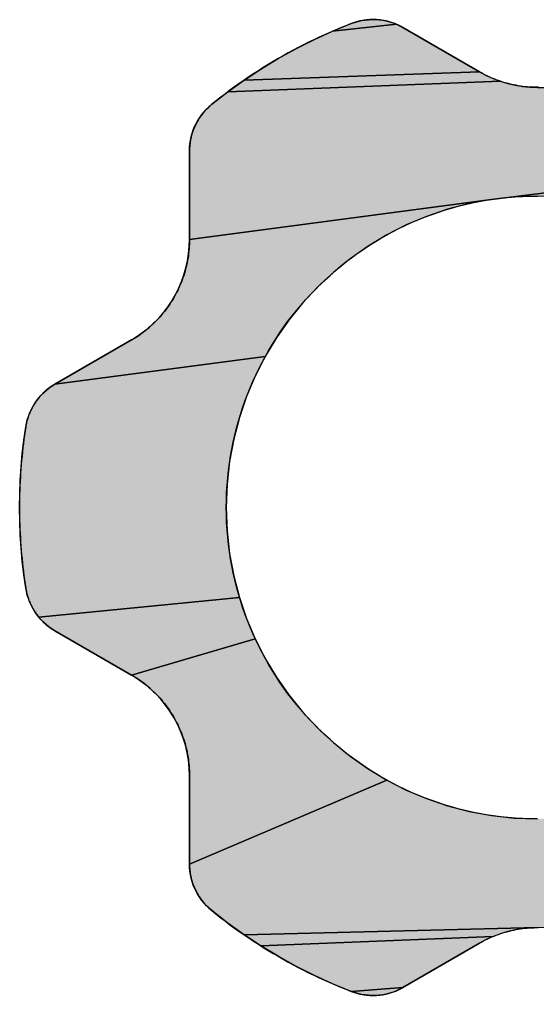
# Model space of a CAD drawing. Header units: millimetres. Extents: x 0 to 420, y 0 to 297.
# Drawn here: x 335.25 to 338.47, y 51.62 to 57.68 of the extents above; entities that cross this region are included whole.
import ezdxf

# ---------------------------------------------------------------- set-up
doc = ezdxf.new("R2010")
doc.units = ezdxf.units.MM
doc.header["$LTSCALE"] = 23.1
doc.layers.get('0').update_dxf_attribs({"linetype": 'CONTINUOUS'})

msp = doc.modelspace()

# ---------------------------------------------------------------- hatches: boundary and pattern name
at = {"linetype": 'CONTINUOUS'}
for points in [[(337.4208, 57.6751), (337.4428, 57.676), (337.4647, 57.6757), (337.4866, 57.6741), (337.5084, 57.6711), (337.5299, 57.6669), (337.5513, 57.6614), (337.5723, 57.6547), (337.5929, 57.6466), (337.1957, 57.603), (337.3129, 57.6508), (337.334, 57.6583), (337.3555, 57.6644), (337.3771, 57.6693), (337.3989, 57.6728)], [(337.633, 57.6267), (338.1088, 57.3522), (336.6475, 57.2996), (336.7518, 57.3685), (336.8588, 57.4334), (336.9686, 57.4942), (337.0809, 57.5508), (337.1957, 57.603), (337.5929, 57.6466), (337.6132, 57.6373)], [(340.1857, 57.3685), (340.29, 57.2996), (340.3915, 57.2268), (338.4687, 57.2555), (338.5153, 57.2571), (338.5617, 57.2616), (338.6078, 57.2691), (338.6535, 57.2797), (338.6985, 57.2933), (338.7428, 57.3099), (338.7862, 57.3295), (338.8286, 57.3522), (339.7417, 57.603), (339.8565, 57.5508), (339.9688, 57.4942), (340.0786, 57.4334)], [(338.1946, 57.3099), (338.2389, 57.2933), (336.5461, 57.2268), (336.6475, 57.2996), (338.1088, 57.3522), (338.1512, 57.3295)], [(338.4687, 57.2555), (340.3915, 57.2268), (340.4899, 57.1502), (340.5069, 57.1357), (340.5228, 57.1203), (340.5378, 57.104), (340.5517, 57.0869), (340.5645, 57.0692), (340.5763, 57.0507), (340.5869, 57.0315), (340.5964, 57.0118), (340.6047, 56.9916), (340.6118, 56.9708), (340.6177, 56.9497), (340.6223, 56.9281), (340.6256, 56.9062), (340.6276, 56.8841), (340.6283, 56.8617), (338.1835, 56.5609), (336.3091, 56.3129), (336.3091, 56.8617), (336.3098, 56.8841), (336.3118, 56.9062), (336.3152, 56.9281), (336.3198, 56.9497), (336.3256, 56.9708), (336.3327, 56.9916), (336.3411, 57.0118), (336.3505, 57.0315), (336.3612, 57.0507), (336.373, 57.0692), (336.3858, 57.0869), (336.3998, 57.104), (336.4148, 57.1203), (336.4308, 57.1357), (336.4478, 57.1502), (336.5461, 57.2268), (338.2389, 57.2933), (338.284, 57.2797), (338.3296, 57.2691), (338.3757, 57.2616), (338.4221, 57.2571)], [(338.4688, 56.5818), (338.3247, 56.5765), (338.1835, 56.5609), (340.6283, 56.8617), (340.6283, 56.3129), (340.6297, 56.2678), (339.631, 56.193), (339.5203, 56.2706), (339.4042, 56.3405), (339.2829, 56.4023), (339.1569, 56.4556), (339.0266, 56.5), (338.8922, 56.5352), (338.7542, 56.5609), (338.613, 56.5765)], [(337.5334, 56.3405), (337.4173, 56.2706), (337.3066, 56.193), (337.2018, 56.108), (337.1032, 56.0161), (337.0113, 55.9175), (336.9263, 55.8127), (336.8487, 55.702), (336.7788, 55.5859), (335.4738, 55.4149), (335.9491, 55.6897), (335.9875, 55.7134), (336.0241, 55.7394), (336.0588, 55.7673), (336.0915, 55.7973), (336.1222, 55.829), (336.1508, 55.8625), (336.1772, 55.8976), (336.2014, 55.9342), (336.2233, 55.9722), (336.2429, 56.0114), (336.2601, 56.0519), (336.2748, 56.0934), (336.287, 56.1358), (336.2966, 56.1791), (336.3035, 56.2231), (336.3077, 56.2678), (336.3091, 56.3129), (338.1835, 56.5609), (338.0455, 56.5352), (337.9111, 56.5), (337.7807, 56.4556), (337.6547, 56.4023)], [(336.717, 55.4646), (336.6637, 55.3386), (336.6193, 55.2082), (336.5841, 55.0738), (336.5584, 54.9358), (336.5428, 54.7946), (336.5375, 54.6505), (336.5428, 54.5063), (336.5584, 54.3651), (336.5841, 54.2271), (336.6193, 54.0927), (335.3731, 53.9714), (335.3597, 53.9887), (335.3474, 54.0068), (335.3361, 54.0257), (335.326, 54.0451), (335.317, 54.0652), (335.3091, 54.0859), (335.3025, 54.107), (335.2971, 54.1287), (335.293, 54.1507), (335.2812, 54.2324), (335.2715, 54.3148), (335.264, 54.3978), (335.2585, 54.4815), (335.2553, 54.5657), (335.2542, 54.6505), (335.2553, 54.7353), (335.2585, 54.8195), (335.264, 54.9031), (335.2715, 54.9862), (335.2812, 55.0687), (335.293, 55.1505), (335.2971, 55.1725), (335.3025, 55.1941), (335.3091, 55.2152), (335.317, 55.2358), (335.326, 55.2558), (335.3361, 55.2753), (335.3474, 55.294), (335.3597, 55.3121), (335.3731, 55.3295), (335.3876, 55.346), (335.403, 55.3617), (335.4193, 55.3764), (335.4366, 55.3903), (335.4548, 55.4031), (335.4738, 55.4149), (336.7788, 55.5859)], [(336.6193, 54.0927), (336.6637, 53.9623), (336.717, 53.8363), (335.9491, 53.6115), (335.4738, 53.886), (335.4548, 53.8978), (335.4366, 53.9106), (335.4193, 53.9244), (335.403, 53.9392), (335.3876, 53.9548), (335.3731, 53.9714)], [(336.7788, 53.715), (336.8487, 53.5989), (336.9263, 53.4882), (337.0113, 53.3834), (337.1032, 53.2849), (337.2018, 53.1929), (337.3066, 53.1079), (337.4173, 53.0303), (337.5334, 52.9604), (336.3091, 52.4393), (336.3091, 52.988), (336.3075, 53.036), (336.3028, 53.0834), (336.295, 53.1301), (336.2842, 53.1759), (336.2705, 53.2207), (336.254, 53.2644), (336.2346, 53.3069), (336.2127, 53.348), (336.1881, 53.3875), (336.1609, 53.4255), (336.1313, 53.4617), (336.0993, 53.4959), (336.0651, 53.5282), (336.0285, 53.5583), (335.9899, 53.5861), (335.9491, 53.6115), (336.717, 53.8363)], [(338.4688, 52.7191), (338.613, 52.7244), (338.7542, 52.7401), (340.6283, 52.4393), (340.6276, 52.4169), (340.6256, 52.3948), (340.6223, 52.3729), (340.6177, 52.3514), (340.6118, 52.3302), (340.6047, 52.3095), (340.5964, 52.2892), (340.5869, 52.2695), (340.5763, 52.2503), (340.5645, 52.2318), (340.5517, 52.214), (340.5378, 52.197), (340.5228, 52.1807), (340.5069, 52.1652), (340.4899, 52.1507), (340.3915, 52.0741), (338.6078, 52.0319), (338.5617, 52.0394), (338.5153, 52.044), (338.4687, 52.0455), (336.6475, 52.0013), (336.5461, 52.0741), (336.4478, 52.1507), (336.4308, 52.1652), (336.4148, 52.1807), (336.3998, 52.197), (336.3858, 52.214), (336.373, 52.2318), (336.3612, 52.2503), (336.3505, 52.2695), (336.3411, 52.2892), (336.3327, 52.3095), (336.3256, 52.3302), (336.3198, 52.3514), (336.3152, 52.3729), (336.3118, 52.3948), (336.3098, 52.4169), (336.3091, 52.4393), (337.5334, 52.9604), (337.6547, 52.8986), (337.7807, 52.8454), (337.9111, 52.8009), (338.0455, 52.7657), (338.1835, 52.7401), (338.3247, 52.7244)], [(338.2389, 52.0078), (338.1946, 51.9912), (336.7518, 51.9324), (336.6475, 52.0013), (338.4687, 52.0455), (338.4221, 52.044), (338.3757, 52.0394), (338.3296, 52.0319), (338.284, 52.0214)], [(338.1088, 51.9491), (337.633, 51.674), (337.3129, 51.6501), (337.1957, 51.6979), (337.0809, 51.7501), (336.9686, 51.8067), (336.8588, 51.8675), (336.7518, 51.9324), (338.1946, 51.9912), (338.1512, 51.9717)], [(337.5929, 51.6541), (337.5723, 51.646), (337.5513, 51.6393), (337.5299, 51.6338), (337.5084, 51.6296), (337.4866, 51.6267), (337.4647, 51.6251), (337.4428, 51.6248), (337.4208, 51.6258), (337.3989, 51.6281), (337.3771, 51.6316), (337.3555, 51.6365), (337.334, 51.6426), (337.3129, 51.6501), (337.633, 51.674), (337.6132, 51.6634)]]:
    msp.add_hatch(color=7, dxfattribs=at).paths.add_polyline_path(points)

# ---------------------------------------------------------------- linework, layer by layer
at = {"color": 7, "linetype": 'CONTINUOUS'}
for p, q in [((338.1088, 57.3522), (337.633, 57.6267)), ((336.3091, 56.8617), (336.3091, 56.3129)), ((335.9491, 55.6897), (335.4738, 55.4149)), ((335.4738, 53.886), (335.9491, 53.6115)), ((336.3091, 52.988), (336.3091, 52.4393)), ((337.633, 51.674), (338.1088, 51.9491))]:
    msp.add_line(p, q, dxfattribs=at)
for points in [[(337.4208, 57.6751), (337.4428, 57.676), (337.4647, 57.6757), (337.4866, 57.6741), (337.5084, 57.6711), (337.5299, 57.6669), (337.5513, 57.6614), (337.5723, 57.6547), (337.5929, 57.6466), (337.1957, 57.603), (337.3129, 57.6508), (337.334, 57.6583), (337.3555, 57.6644), (337.3771, 57.6693), (337.3989, 57.6728), (337.4208, 57.6751)], [(337.633, 57.6267), (337.6268, 57.6301), (337.6207, 57.6334), (337.6144, 57.6366), (337.6082, 57.6397), (337.6019, 57.6427), (337.5955, 57.6455), (337.5891, 57.6482), (337.5827, 57.6508), (337.5762, 57.6532), (337.5697, 57.6556), (337.5631, 57.6578), (337.5565, 57.6599), (337.5499, 57.6618), (337.5433, 57.6636), (337.5366, 57.6653), (337.5299, 57.6669), (337.5232, 57.6684), (337.5165, 57.6697), (337.5097, 57.6709), (337.5029, 57.672), (337.4961, 57.6729), (337.4893, 57.6738), (337.4825, 57.6745), (337.4757, 57.675), (337.4688, 57.6755), (337.462, 57.6758), (337.4551, 57.676), (337.4483, 57.6761), (337.4414, 57.676), (337.4345, 57.6758), (337.4277, 57.6755), (337.4208, 57.6751), (337.414, 57.6745), (337.4071, 57.6738), (337.4003, 57.673), (337.3935, 57.6721), (337.3866, 57.671), (337.3798, 57.6698), (337.373, 57.6685), (337.3663, 57.667), (337.3595, 57.6654), (337.3528, 57.6637), (337.3461, 57.6619), (337.3394, 57.6599), (337.3327, 57.6579), (337.3261, 57.6556), (337.3195, 57.6533), (337.3129, 57.6508)], [(337.3129, 57.6508), (337.2792, 57.6376), (337.2457, 57.6241), (337.2123, 57.6101), (337.1792, 57.5958), (337.1462, 57.5812), (337.1135, 57.5662), (337.0809, 57.5508), (337.0486, 57.5351), (337.0164, 57.519), (336.9845, 57.5026), (336.9527, 57.4858), (336.9212, 57.4687), (336.8899, 57.4512), (336.8588, 57.4334), (336.828, 57.4153), (336.7973, 57.3968), (336.7669, 57.3781), (336.7367, 57.3589), (336.7067, 57.3395), (336.677, 57.3197), (336.6475, 57.2996), (336.6182, 57.2792), (336.5892, 57.2585), (336.5604, 57.2375), (336.5319, 57.2161), (336.5036, 57.1944), (336.4756, 57.1725), (336.4478, 57.1502)], [(337.633, 57.6267), (338.1088, 57.3522), (336.6475, 57.2996), (336.7518, 57.3685), (336.8588, 57.4334), (336.9686, 57.4942), (337.0809, 57.5508), (337.1957, 57.603), (337.5929, 57.6466), (337.6132, 57.6373), (337.633, 57.6267)], [(340.1857, 57.3685), (340.29, 57.2996), (340.3915, 57.2268), (338.4687, 57.2555), (338.5153, 57.2571), (338.5617, 57.2616), (338.6078, 57.2691), (338.6535, 57.2797), (338.6985, 57.2933), (338.7428, 57.3099), (338.7862, 57.3295), (338.8286, 57.3522), (339.7417, 57.603), (339.8565, 57.5508), (339.9688, 57.4942), (340.0786, 57.4334), (340.1857, 57.3685)], [(338.1946, 57.3099), (338.2389, 57.2933), (336.5461, 57.2268), (336.6475, 57.2996), (338.1088, 57.3522), (338.1512, 57.3295), (338.1946, 57.3099)], [(338.4757, 57.2556), (338.4617, 57.2556), (338.4476, 57.2559), (338.4336, 57.2564), (338.4195, 57.2572), (338.4055, 57.2583), (338.3915, 57.2597), (338.3775, 57.2614), (338.3635, 57.2633), (338.3496, 57.2655), (338.3357, 57.268), (338.3218, 57.2707), (338.308, 57.2737), (338.2942, 57.277), (338.2805, 57.2806), (338.2669, 57.2845), (338.2533, 57.2886), (338.2397, 57.293), (338.2263, 57.2977), (338.2129, 57.3026), (338.1996, 57.3079), (338.1863, 57.3134), (338.1732, 57.3191), (338.1601, 57.3252), (338.1471, 57.3315), (338.1343, 57.3381), (338.1215, 57.345), (338.1088, 57.3522)], [(340.6283, 56.8617), (338.1835, 56.5609), (336.3091, 56.3129), (336.3091, 56.8617), (336.3098, 56.8841), (336.3118, 56.9062), (336.3152, 56.9281), (336.3198, 56.9497), (336.3256, 56.9708), (336.3327, 56.9916), (336.3411, 57.0118), (336.3505, 57.0315), (336.3612, 57.0507), (336.373, 57.0692), (336.3858, 57.0869), (336.3998, 57.104), (336.4148, 57.1203), (336.4308, 57.1357), (336.4478, 57.1502), (336.5461, 57.2268), (338.2389, 57.2933), (338.284, 57.2797), (338.3296, 57.2691), (338.3757, 57.2616), (338.4221, 57.2571), (338.4687, 57.2555)], [(338.4687, 57.2555), (340.3915, 57.2268)], [(336.4478, 57.1502), (336.4424, 57.1458), (336.437, 57.1412), (336.4318, 57.1366), (336.4267, 57.1319), (336.4216, 57.1271), (336.4167, 57.1222), (336.4119, 57.1173), (336.4071, 57.1122), (336.4025, 57.1071), (336.398, 57.1019), (336.3935, 57.0966), (336.3892, 57.0913), (336.385, 57.0859), (336.3809, 57.0804), (336.3769, 57.0748), (336.373, 57.0692), (336.3692, 57.0634), (336.3655, 57.0577), (336.3619, 57.0518), (336.3584, 57.0459), (336.3551, 57.04), (336.3518, 57.034), (336.3487, 57.0279), (336.3457, 57.0218), (336.3427, 57.0156), (336.34, 57.0093), (336.3373, 57.003), (336.3347, 56.9967), (336.3323, 56.9903), (336.3299, 56.9839), (336.3277, 56.9774), (336.3256, 56.9708), (336.3237, 56.9643), (336.3218, 56.9577), (336.3201, 56.951), (336.3185, 56.9443), (336.317, 56.9376), (336.3157, 56.9308), (336.3144, 56.924), (336.3133, 56.9172), (336.3123, 56.9104), (336.3115, 56.9035), (336.3108, 56.8966), (336.3102, 56.8896), (336.3097, 56.8827), (336.3094, 56.8757), (336.3092, 56.8687), (336.3091, 56.8617)], [(338.4688, 56.5818), (338.3247, 56.5765), (338.1835, 56.5609), (340.6283, 56.8617), (340.6283, 56.3129), (340.6297, 56.2678), (339.631, 56.193), (339.5203, 56.2706), (339.4042, 56.3405), (339.2829, 56.4023), (339.1569, 56.4556), (339.0266, 56.5), (338.8922, 56.5352), (338.7542, 56.5609), (338.613, 56.5765), (338.4688, 56.5818)], [(336.5375, 54.6505), (336.538, 54.6967), (336.5397, 54.7427), (336.5424, 54.7884), (336.5461, 54.8338), (336.5509, 54.8789), (336.5567, 54.9237), (336.5635, 54.9681), (336.5713, 55.0123), (336.5802, 55.056), (336.59, 55.0994), (336.6008, 55.1425), (336.6125, 55.1851), (336.6252, 55.2274), (336.6388, 55.2692), (336.6533, 55.3106), (336.6687, 55.3516), (336.6851, 55.3921), (336.7023, 55.4322), (336.7204, 55.4718), (336.7393, 55.5109), (336.7591, 55.5495), (336.7798, 55.5876), (336.8012, 55.6252), (336.8235, 55.6622), (336.8466, 55.6987), (336.8704, 55.7347), (336.895, 55.7701), (336.9204, 55.8049), (336.9466, 55.8391), (336.9735, 55.8727), (337.0011, 55.9057), (337.0294, 55.938), (337.0584, 55.9697), (337.0881, 56.0008), (337.1185, 56.0312), (337.1496, 56.0609), (337.1813, 56.0899), (337.2136, 56.1182), (337.2466, 56.1459), (337.2802, 56.1727), (337.3144, 56.1989), (337.3492, 56.2243), (337.3846, 56.2489), (337.4206, 56.2728), (337.4571, 56.2958), (337.4941, 56.3181), (337.5317, 56.3395), (337.5698, 56.3602), (337.6084, 56.38), (337.6475, 56.3989), (337.6871, 56.417), (337.7272, 56.4342), (337.7677, 56.4506), (337.8087, 56.466), (337.8501, 56.4805), (337.892, 56.4941), (337.9342, 56.5068), (337.9768, 56.5186), (338.0199, 56.5293), (338.0633, 56.5391), (338.1071, 56.548), (338.1512, 56.5558), (338.1956, 56.5626), (338.2404, 56.5684), (338.2855, 56.5732), (338.3309, 56.577), (338.3766, 56.5796), (338.4226, 56.5813), (338.4688, 56.5818)], [(337.5334, 56.3405), (337.4173, 56.2706), (337.3066, 56.193), (337.2018, 56.108), (337.1032, 56.0161), (337.0113, 55.9175), (336.9263, 55.8127), (336.8487, 55.702), (336.7788, 55.5859), (335.4738, 55.4149), (335.9491, 55.6897), (335.9875, 55.7134), (336.0241, 55.7394), (336.0588, 55.7673), (336.0915, 55.7973), (336.1222, 55.829), (336.1508, 55.8625), (336.1772, 55.8976), (336.2014, 55.9342), (336.2233, 55.9722), (336.2429, 56.0114), (336.2601, 56.0519), (336.2748, 56.0934), (336.287, 56.1358), (336.2966, 56.1791), (336.3035, 56.2231), (336.3077, 56.2678), (336.3091, 56.3129), (338.1835, 56.5609), (338.0455, 56.5352), (337.9111, 56.5), (337.7807, 56.4556), (337.6547, 56.4023), (337.5334, 56.3405)], [(336.3091, 56.3129), (336.309, 56.2984), (336.3085, 56.2839), (336.3078, 56.2695), (336.3068, 56.2551), (336.3055, 56.2408), (336.3039, 56.2265), (336.3021, 56.2123), (336.2999, 56.1981), (336.2975, 56.1841), (336.2948, 56.1701), (336.2919, 56.1562), (336.2886, 56.1423), (336.2851, 56.1286), (336.2814, 56.1149), (336.2773, 56.1013), (336.273, 56.0878), (336.2685, 56.0745), (336.2637, 56.0612), (336.2586, 56.048), (336.2533, 56.035), (336.2477, 56.022), (336.2419, 56.0092), (336.2358, 55.9965), (336.2295, 55.9839), (336.2229, 55.9714), (336.2161, 55.9591), (336.2091, 55.9469), (336.2018, 55.9349), (336.1943, 55.923), (336.1866, 55.9112), (336.1786, 55.8996), (336.1704, 55.8882), (336.162, 55.8769), (336.1533, 55.8657), (336.1445, 55.8548), (336.1354, 55.844), (336.1261, 55.8333), (336.1165, 55.8229), (336.1068, 55.8126), (336.0968, 55.8025), (336.0867, 55.7926), (336.0763, 55.7829), (336.0657, 55.7734), (336.055, 55.7641), (336.044, 55.7549), (336.0328, 55.746), (336.0214, 55.7373), (336.0098, 55.7288), (335.9981, 55.7206), (335.9861, 55.7125), (335.974, 55.7047), (335.9616, 55.6971), (335.9491, 55.6897)], [(336.717, 55.4646), (336.6637, 55.3386), (336.6193, 55.2082), (336.5841, 55.0738), (336.5584, 54.9358), (336.5428, 54.7946), (336.5375, 54.6505), (336.5428, 54.5063), (336.5584, 54.3651), (336.5841, 54.2271), (336.6193, 54.0927), (335.3731, 53.9714), (335.3597, 53.9887), (335.3474, 54.0068), (335.3361, 54.0257), (335.326, 54.0451), (335.317, 54.0652), (335.3091, 54.0859), (335.3025, 54.107), (335.2971, 54.1287), (335.293, 54.1507), (335.2812, 54.2324), (335.2715, 54.3148), (335.264, 54.3978), (335.2585, 54.4815), (335.2553, 54.5657), (335.2542, 54.6505), (335.2553, 54.7353), (335.2585, 54.8195), (335.264, 54.9031), (335.2715, 54.9862), (335.2812, 55.0687), (335.293, 55.1505), (335.2971, 55.1725), (335.3025, 55.1941), (335.3091, 55.2152), (335.317, 55.2358), (335.326, 55.2558), (335.3361, 55.2753), (335.3474, 55.294), (335.3597, 55.3121), (335.3731, 55.3295), (335.3876, 55.346), (335.403, 55.3617), (335.4193, 55.3764), (335.4366, 55.3903), (335.4548, 55.4031), (335.4738, 55.4149), (336.7788, 55.5859), (336.717, 55.4646)], [(335.4738, 55.4149), (335.4678, 55.4113), (335.4618, 55.4077), (335.4559, 55.4039), (335.4501, 55.4), (335.4444, 55.396), (335.4388, 55.3919), (335.4333, 55.3878), (335.4278, 55.3835), (335.4225, 55.3791), (335.4172, 55.3746), (335.412, 55.3701), (335.407, 55.3654), (335.402, 55.3607), (335.3971, 55.3559), (335.3923, 55.351), (335.3876, 55.346), (335.3829, 55.3409), (335.3784, 55.3358), (335.374, 55.3305), (335.3697, 55.3252), (335.3655, 55.3198), (335.3614, 55.3143), (335.3573, 55.3088), (335.3534, 55.3032), (335.3496, 55.2975), (335.3459, 55.2917), (335.3423, 55.2859), (335.3388, 55.28), (335.3355, 55.2741), (335.3322, 55.268), (335.329, 55.262), (335.326, 55.2558), (335.323, 55.2496), (335.3202, 55.2434), (335.3175, 55.237), (335.3149, 55.2307), (335.3124, 55.2243), (335.31, 55.2178), (335.3078, 55.2113), (335.3057, 55.2047), (335.3036, 55.1981), (335.3018, 55.1914), (335.3, 55.1847), (335.2983, 55.1779), (335.2968, 55.1711), (335.2954, 55.1643), (335.2941, 55.1574), (335.293, 55.1505)], [(335.293, 55.1505), (335.289, 55.1247), (335.2853, 55.0989), (335.2818, 55.073), (335.2785, 55.047), (335.2754, 55.021), (335.2725, 54.9949), (335.2698, 54.9688), (335.2673, 54.9426), (335.265, 54.9163), (335.263, 54.89), (335.2611, 54.8636), (335.2595, 54.8371), (335.2581, 54.8106), (335.2569, 54.7841), (335.2559, 54.7575), (335.2551, 54.7308), (335.2546, 54.7041), (335.2543, 54.6773), (335.2542, 54.6505)], [(335.2542, 54.6505), (335.2543, 54.6236), (335.2546, 54.5968), (335.2551, 54.5701), (335.2559, 54.5435), (335.2569, 54.5168), (335.2581, 54.4903), (335.2595, 54.4638), (335.2611, 54.4374), (335.263, 54.411), (335.265, 54.3847), (335.2673, 54.3584), (335.2698, 54.3322), (335.2725, 54.3061), (335.2754, 54.2801), (335.2785, 54.2541), (335.2818, 54.2281), (335.2853, 54.2022), (335.289, 54.1764), (335.293, 54.1507)], [(338.4688, 52.7191), (338.4226, 52.7197), (338.3766, 52.7213), (338.3309, 52.724), (338.2855, 52.7277), (338.2404, 52.7325), (338.1956, 52.7383), (338.1512, 52.7451), (338.1071, 52.753), (338.0633, 52.7618), (338.0199, 52.7716), (337.9768, 52.7824), (337.9342, 52.7941), (337.892, 52.8068), (337.8501, 52.8204), (337.8087, 52.8349), (337.7677, 52.8504), (337.7272, 52.8667), (337.6871, 52.8839), (337.6475, 52.902), (337.6084, 52.921), (337.5698, 52.9408), (337.5317, 52.9614), (337.4941, 52.9828), (337.4571, 53.0051), (337.4206, 53.0282), (337.3846, 53.052), (337.3492, 53.0767), (337.3144, 53.102), (337.2802, 53.1282), (337.2466, 53.1551), (337.2136, 53.1827), (337.1813, 53.211), (337.1496, 53.24), (337.1185, 53.2697), (337.0881, 53.3001), (337.0584, 53.3312), (337.0294, 53.3629), (337.0011, 53.3953), (336.9735, 53.4282), (336.9466, 53.4618), (336.9204, 53.4961), (336.895, 53.5309), (336.8704, 53.5662), (336.8466, 53.6022), (336.8235, 53.6387), (336.8012, 53.6757), (336.7798, 53.7133), (336.7591, 53.7514), (336.7393, 53.7901), (336.7204, 53.8292), (336.7023, 53.8688), (336.6851, 53.9088), (336.6687, 53.9494), (336.6533, 53.9903), (336.6388, 54.0317), (336.6252, 54.0736), (336.6125, 54.1158), (336.6008, 54.1585), (336.59, 54.2015), (336.5802, 54.2449), (336.5713, 54.2887), (336.5635, 54.3328), (336.5567, 54.3773), (336.5509, 54.422), (336.5461, 54.4671), (336.5424, 54.5126), (336.5397, 54.5583), (336.538, 54.6042), (336.5375, 54.6505)], [(335.293, 54.1507), (335.2941, 54.1438), (335.2954, 54.1369), (335.2968, 54.13), (335.2983, 54.1232), (335.3, 54.1164), (335.3018, 54.1097), (335.3036, 54.103), (335.3057, 54.0964), (335.3078, 54.0898), (335.31, 54.0833), (335.3124, 54.0768), (335.3149, 54.0703), (335.3175, 54.0639), (335.3202, 54.0576), (335.323, 54.0513), (335.326, 54.0451), (335.329, 54.039), (335.3322, 54.0329), (335.3355, 54.0269), (335.3388, 54.0209), (335.3423, 54.015), (335.3459, 54.0091), (335.3496, 54.0034), (335.3534, 53.9977), (335.3573, 53.9921), (335.3614, 53.9865), (335.3655, 53.981), (335.3697, 53.9756), (335.374, 53.9703), (335.3784, 53.9651), (335.3829, 53.9599), (335.3876, 53.9548), (335.3923, 53.9498), (335.3971, 53.9449), (335.402, 53.9401), (335.407, 53.9354), (335.412, 53.9307), (335.4172, 53.9262), (335.4225, 53.9217), (335.4278, 53.9174), (335.4333, 53.9131), (335.4388, 53.9089), (335.4444, 53.9048), (335.4501, 53.9009), (335.4559, 53.897), (335.4618, 53.8932), (335.4678, 53.8896), (335.4738, 53.886)], [(336.6193, 54.0927), (336.6637, 53.9623), (336.717, 53.8363), (335.9491, 53.6115), (335.4738, 53.886), (335.4548, 53.8978), (335.4366, 53.9106), (335.4193, 53.9244), (335.403, 53.9392), (335.3876, 53.9548), (335.3731, 53.9714), (336.6193, 54.0927)], [(336.7788, 53.715), (336.8487, 53.5989), (336.9263, 53.4882), (337.0113, 53.3834), (337.1032, 53.2849), (337.2018, 53.1929), (337.3066, 53.1079), (337.4173, 53.0303), (337.5334, 52.9604), (336.3091, 52.4393), (336.3091, 52.988), (336.3075, 53.036), (336.3028, 53.0834), (336.295, 53.1301), (336.2842, 53.1759), (336.2705, 53.2207), (336.254, 53.2644), (336.2346, 53.3069), (336.2127, 53.348), (336.1881, 53.3875), (336.1609, 53.4255), (336.1313, 53.4617), (336.0993, 53.4959), (336.0651, 53.5282), (336.0285, 53.5583), (335.9899, 53.5861), (335.9491, 53.6115), (336.717, 53.8363), (336.7788, 53.715)], [(335.9491, 53.6115), (335.9616, 53.6041), (335.974, 53.5965), (335.9861, 53.5886), (335.9981, 53.5805), (336.0098, 53.5722), (336.0214, 53.5637), (336.0328, 53.555), (336.044, 53.5461), (336.055, 53.5369), (336.0657, 53.5276), (336.0763, 53.5181), (336.0867, 53.5084), (336.0968, 53.4985), (336.1068, 53.4884), (336.1165, 53.4781), (336.1261, 53.4676), (336.1354, 53.457), (336.1445, 53.4462), (336.1533, 53.4352), (336.162, 53.4241), (336.1704, 53.4128), (336.1786, 53.4013), (336.1866, 53.3897), (336.1943, 53.378), (336.2018, 53.3661), (336.2091, 53.354), (336.2161, 53.3419), (336.2229, 53.3295), (336.2295, 53.3171), (336.2358, 53.3045), (336.2419, 53.2918), (336.2477, 53.279), (336.2533, 53.266), (336.2586, 53.253), (336.2637, 53.2398), (336.2685, 53.2265), (336.273, 53.2132), (336.2773, 53.1997), (336.2814, 53.1861), (336.2851, 53.1725), (336.2886, 53.1587), (336.2919, 53.1449), (336.2948, 53.1309), (336.2975, 53.1169), (336.2999, 53.1029), (336.3021, 53.0887), (336.3039, 53.0745), (336.3055, 53.0602), (336.3068, 53.0459), (336.3078, 53.0315), (336.3085, 53.017), (336.309, 53.0025), (336.3091, 52.988)], [(338.5153, 52.044), (338.4687, 52.0455), (336.6475, 52.0013), (336.5461, 52.0741), (336.4478, 52.1507), (336.4308, 52.1652), (336.4148, 52.1807), (336.3998, 52.197), (336.3858, 52.214), (336.373, 52.2318), (336.3612, 52.2503), (336.3505, 52.2695), (336.3411, 52.2892), (336.3327, 52.3095), (336.3256, 52.3302), (336.3198, 52.3514), (336.3152, 52.3729), (336.3118, 52.3948), (336.3098, 52.4169), (336.3091, 52.4393), (337.5334, 52.9604), (337.6547, 52.8986), (337.7807, 52.8454), (337.9111, 52.8009), (338.0455, 52.7657), (338.1835, 52.7401), (338.3247, 52.7244), (338.4688, 52.7191)], [(336.3091, 52.4393), (336.3092, 52.4323), (336.3094, 52.4253), (336.3097, 52.4183), (336.3102, 52.4114), (336.3108, 52.4044), (336.3115, 52.3975), (336.3123, 52.3907), (336.3133, 52.3838), (336.3144, 52.377), (336.3157, 52.3702), (336.317, 52.3635), (336.3185, 52.3567), (336.3201, 52.35), (336.3218, 52.3434), (336.3237, 52.3368), (336.3256, 52.3302), (336.3277, 52.3237), (336.3299, 52.3172), (336.3323, 52.3108), (336.3347, 52.3044), (336.3373, 52.298), (336.34, 52.2917), (336.3427, 52.2855), (336.3457, 52.2793), (336.3487, 52.2731), (336.3518, 52.2671), (336.3551, 52.261), (336.3584, 52.2551), (336.3619, 52.2492), (336.3655, 52.2433), (336.3692, 52.2376), (336.373, 52.2318), (336.3769, 52.2262), (336.3809, 52.2206), (336.385, 52.2151), (336.3892, 52.2097), (336.3935, 52.2043), (336.398, 52.199), (336.4025, 52.1938), (336.4071, 52.1887), (336.4119, 52.1837), (336.4167, 52.1787), (336.4216, 52.1738), (336.4267, 52.169), (336.4318, 52.1643), (336.437, 52.1597), (336.4424, 52.1552), (336.4478, 52.1507)], [(336.4478, 52.1507), (336.4756, 52.1284), (336.5036, 52.1065), (336.5319, 52.0848), (336.5604, 52.0635), (336.5892, 52.0424), (336.6182, 52.0217), (336.6475, 52.0013), (336.677, 51.9812), (336.7067, 51.9614), (336.7367, 51.942), (336.7669, 51.9229), (336.7973, 51.9041), (336.828, 51.8856), (336.8588, 51.8675), (336.8899, 51.8497), (336.9212, 51.8323), (336.9527, 51.8151), (336.9845, 51.7984), (337.0164, 51.7819), (337.0486, 51.7659), (337.0809, 51.7501), (337.1135, 51.7348), (337.1462, 51.7198), (337.1792, 51.7051), (337.2123, 51.6908), (337.2457, 51.6769), (337.2792, 51.6633), (337.3129, 51.6501)], [(338.2389, 52.0078), (338.1946, 51.9912), (336.7518, 51.9324), (336.6475, 52.0013), (338.4687, 52.0455), (338.4221, 52.044), (338.3757, 52.0394), (338.3296, 52.0319), (338.284, 52.0214), (338.2389, 52.0078)], [(338.1088, 51.9491), (338.1215, 51.9562), (338.1343, 51.9631), (338.1471, 51.9696), (338.1601, 51.976), (338.1732, 51.982), (338.1863, 51.9878), (338.1996, 51.9933), (338.2129, 51.9985), (338.2263, 52.0034), (338.2397, 52.0081), (338.2533, 52.0125), (338.2669, 52.0166), (338.2805, 52.0204), (338.2942, 52.024), (338.308, 52.0273), (338.3218, 52.0303), (338.3357, 52.0331), (338.3496, 52.0355), (338.3635, 52.0377), (338.3775, 52.0397), (338.3915, 52.0413), (338.4055, 52.0427), (338.4195, 52.0438), (338.4336, 52.0446), (338.4476, 52.0451), (338.4617, 52.0454), (338.4757, 52.0454)], [(338.1088, 51.9491), (337.633, 51.674), (337.3129, 51.6501), (337.1957, 51.6979), (337.0809, 51.7501), (336.9686, 51.8067), (336.8588, 51.8675), (336.7518, 51.9324), (338.1946, 51.9912), (338.1512, 51.9717), (338.1088, 51.9491)], [(337.5929, 51.6541), (337.5723, 51.646), (337.5513, 51.6393), (337.5299, 51.6338), (337.5084, 51.6296), (337.4866, 51.6267), (337.4647, 51.6251), (337.4428, 51.6248), (337.4208, 51.6258), (337.3989, 51.6281), (337.3771, 51.6316), (337.3555, 51.6365), (337.334, 51.6426), (337.3129, 51.6501), (337.633, 51.674), (337.6132, 51.6634), (337.5929, 51.6541)], [(337.3129, 51.6501), (337.3195, 51.6476), (337.3261, 51.6453), (337.3327, 51.6431), (337.3394, 51.641), (337.3461, 51.639), (337.3528, 51.6372), (337.3595, 51.6355), (337.3663, 51.6339), (337.373, 51.6324), (337.3798, 51.6311), (337.3866, 51.6299), (337.3935, 51.6288), (337.4003, 51.6279), (337.4071, 51.6271), (337.414, 51.6264), (337.4208, 51.6258), (337.4277, 51.6253), (337.4345, 51.625), (337.4414, 51.6248), (337.4483, 51.6248), (337.4551, 51.6248), (337.462, 51.625), (337.4688, 51.6253), (337.4757, 51.6258), (337.4825, 51.6263), (337.4893, 51.627), (337.4961, 51.6278), (337.5029, 51.6288), (337.5097, 51.6298), (337.5165, 51.631), (337.5232, 51.6324), (337.5299, 51.6338), (337.5366, 51.6354), (337.5433, 51.6371), (337.5499, 51.6389), (337.5565, 51.6408), (337.5631, 51.6429), (337.5697, 51.6451), (337.5762, 51.6474), (337.5827, 51.6499), (337.5891, 51.6525), (337.5955, 51.6552), (337.6019, 51.658), (337.6082, 51.6609), (337.6144, 51.664), (337.6207, 51.6672), (337.6268, 51.6705), (337.633, 51.674)]]:
    msp.add_lwpolyline(points, dxfattribs=at)

doc.saveas('drawing.dxf')
